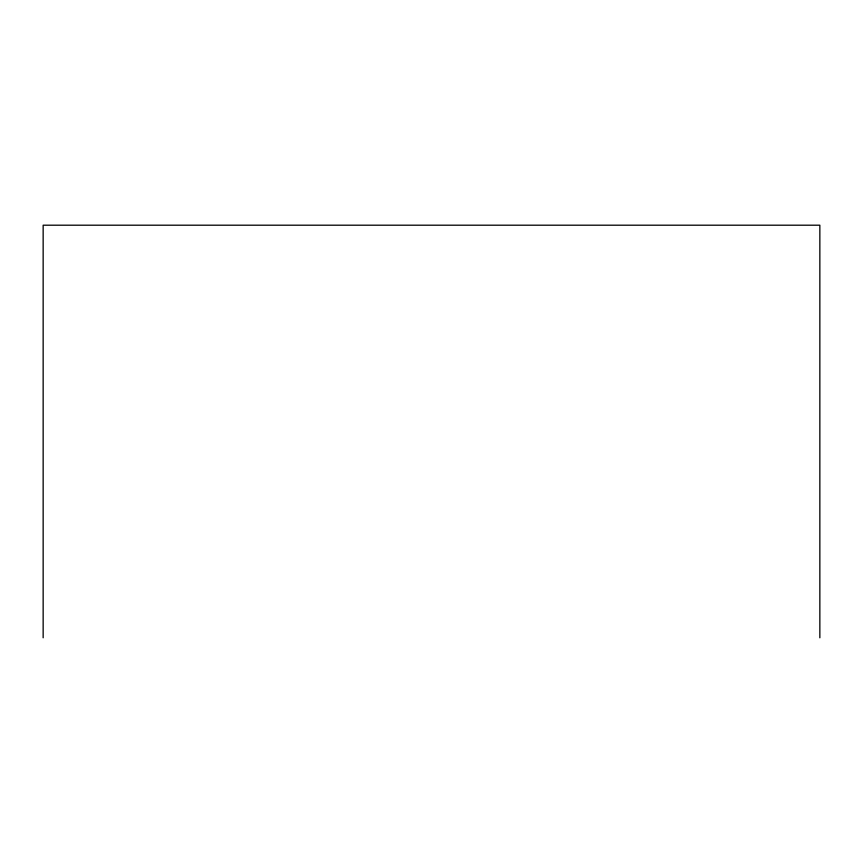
<?xml version="1.0" encoding="UTF-8"?>
<svg xmlns="http://www.w3.org/2000/svg" width="863" height="863" viewBox="0 0 863 863"><rect width="100%" height="100%" fill="white"/><g stroke="black" fill="none" stroke-linecap="round" stroke-linejoin="round"><path stroke-width="1.29" d="M819.85 637.8L819.85 225.2L43.15 225.2L43.15 637.8"/></g></svg>
